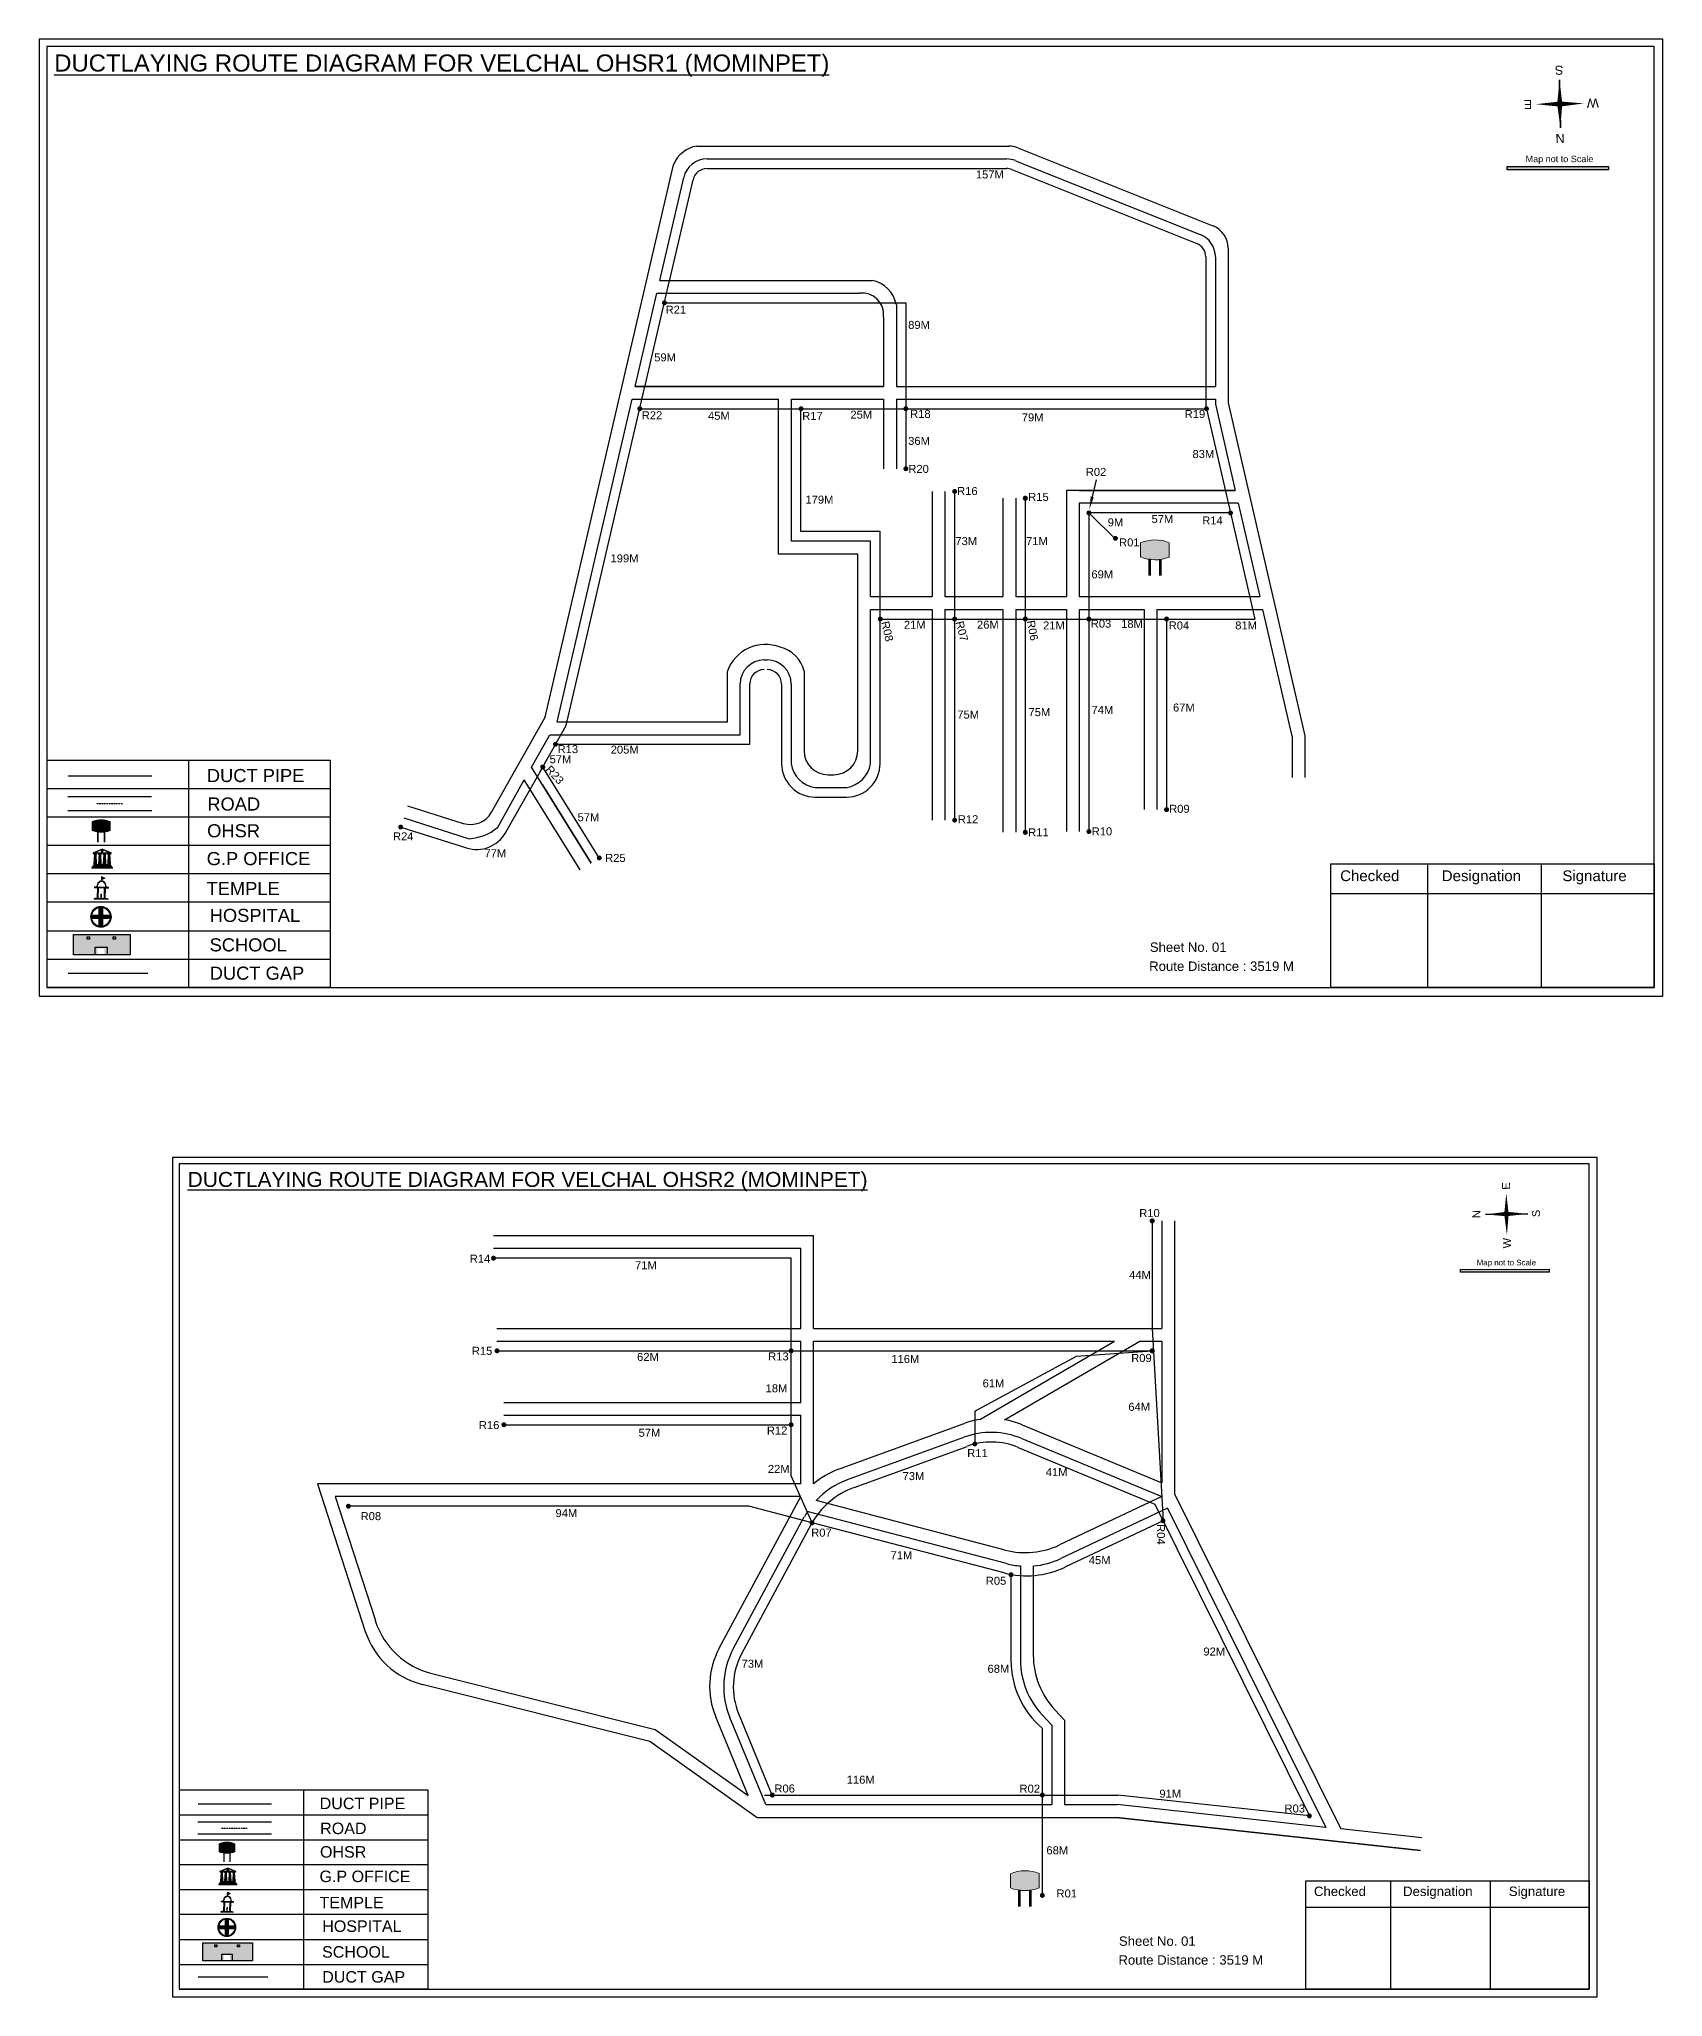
# Model space of a CAD drawing. Header units: inches. Extents: x 740 to 9019, y 644 to 1868.
# Drawn here: x 2931 to 3946, y 644 to 1868 of the extents above; entities that cross this region are included whole.
import ezdxf

# ---------------------------------------------------------------- set-up
doc = ezdxf.new("R2010")
doc.units = ezdxf.units.IN
doc.header["$MEASUREMENT"] = 0
doc.linetypes.add('DASHEDX2', pattern=[1.5, 1, -0.5])
for name, color, linetype in [('LANDMARK', 7, 'Continuous'), ('OHT', 7, 'Continuous'), ('pipe', 5, 'Continuous')]:
    doc.layers.add(name, color=color, linetype=linetype)
doc.styles.get("Standard").update_dxf_attribs({"font": 'arial.ttf'})

# ---------------------------------------------------------------- blocks, each defined once
blk = doc.blocks.new('OHT')
at = {"linetype": 'Continuous', "lineweight": 0, "true_color": 0x0ffffc}
blk.add_hatch(color=4, dxfattribs=at).paths.add_polyline_path([(0.012, 1), (0, 1, 0.101323), (-0.4, 0.916), (-0.4, 0.525, 0.194075), (0.399, 0.521), (0.399, 0.921, 0.097877)])
at = {"color": 4, "linetype": 'Continuous', "lineweight": 0, "true_color": 0x0ffffc, "flags": 128}
for points in [[(-0.4, 0.525), (-0.4, 0.916)], [(0.399, 0.521), (0.399, 0.921)]]:
    blk.add_lwpolyline(points, dxfattribs=at)
at = {"color": 4, "linetype": 'Continuous', "lineweight": 0, "true_color": 0x0ffffc, "const_width": 0.075, "flags": 128}
for points in [[(-0.15, 0), (-0.15, 0.475)], [(0.15, 0), (0.15, 0.473)]]:
    blk.add_lwpolyline(points, dxfattribs=at)
at = {"color": 4, "linetype": 'Continuous', "lineweight": 0, "true_color": 0x0ffffc}
for centre, radius, start, end in [((0.006, -0.019), 1.019, 67.3109, 113.4711), ((0.004, 1.513), 1.068, 247.7682, 291.7007)]:
    blk.add_arc(centre, radius, start, end, dxfattribs=at)
blk = doc.blocks.new('Government_Office')
at = {"linetype": 'Continuous', "lineweight": 0, "true_color": 0xff0000}
for points in [[(-0.5, 0.05), (0.5, 0.05), (0.5, 0), (-0.5, 0)], [(-0.45, 0.075), (-0.45, 0.12), (0.45, 0.12), (0.45, 0.075)], [(-0.4, 0.14), (-0.4, 0.18), (0.4, 0.18), (0.4, 0.14)]]:
    blk.add_hatch(color=1, dxfattribs=at).paths.add_polyline_path(points)
h = blk.add_hatch(color=1, dxfattribs=at)
h.paths.add_polyline_path([(0.44, 0.72), (0.45, 0.75), (0, 0.93), (-0.45, 0.75), (-0.44, 0.72)])
h.paths.add_polyline_path([(0.355, 0.75), (-0.355, 0.75), (0, 0.9)], flags=16)
h.paths.add_polyline_path([(0, 0.778, -1), (0, 0.872, -1)], flags=0)
h = blk.add_hatch(color=1, dxfattribs=at)
edge = h.paths.add_edge_path()
edge.add_line((-0.27, 0.195), (-0.295, 0.675))
edge.add_line((-0.295, 0.675), (-0.29, 0.675))
edge.add_arc((-0.278, 0.688), 0.0176, 225.30401, 441.56588)
edge.add_line((-0.275, 0.705), (-0.395, 0.705))
edge.add_arc((-0.392, 0.688), 0.0176, 98.43412, 314.69599)
edge.add_line((-0.38, 0.675), (-0.375, 0.675))
edge.add_line((-0.375, 0.675), (-0.4, 0.195))
edge.add_line((-0.4, 0.195), (-0.27, 0.195))
h = blk.add_hatch(color=1, dxfattribs=at)
edge = h.paths.add_edge_path()
edge.add_line((-0.047, 0.195), (-0.072, 0.675))
edge.add_line((-0.072, 0.675), (-0.067, 0.675))
edge.add_arc((-0.054, 0.688), 0.0176, 225.30401, 441.56588)
edge.add_line((-0.052, 0.705), (-0.172, 0.705))
edge.add_arc((-0.169, 0.688), 0.0176, 98.43412, 314.69599)
edge.add_line((-0.157, 0.675), (-0.152, 0.675))
edge.add_line((-0.152, 0.675), (-0.177, 0.195))
edge.add_line((-0.177, 0.195), (-0.047, 0.195))
h = blk.add_hatch(color=1, dxfattribs=at)
edge = h.paths.add_edge_path()
edge.add_arc((0, 0.825), 0.0467, 90, 270)
edge.add_arc((0, 0.825), 0.0467, 270, 450)
h = blk.add_hatch(color=1, dxfattribs=at)
edge = h.paths.add_edge_path()
edge.add_line((0.177, 0.195), (0.152, 0.675))
edge.add_line((0.152, 0.675), (0.157, 0.675))
edge.add_arc((0.169, 0.688), 0.0176, 225.30401, 441.56588)
edge.add_line((0.172, 0.705), (0.052, 0.705))
edge.add_arc((0.054, 0.688), 0.0176, 98.43412, 314.69599)
edge.add_line((0.067, 0.675), (0.072, 0.675))
edge.add_line((0.072, 0.675), (0.047, 0.195))
edge.add_line((0.047, 0.195), (0.177, 0.195))
h = blk.add_hatch(color=1, dxfattribs=at)
edge = h.paths.add_edge_path()
edge.add_line((0.4, 0.195), (0.375, 0.675))
edge.add_line((0.375, 0.675), (0.38, 0.675))
edge.add_arc((0.392, 0.688), 0.0176, 225.30401, 441.56588)
edge.add_line((0.395, 0.705), (0.275, 0.705))
edge.add_arc((0.278, 0.688), 0.0176, 98.43412, 314.69599)
edge.add_line((0.29, 0.675), (0.295, 0.675))
edge.add_line((0.295, 0.675), (0.27, 0.195))
edge.add_line((0.27, 0.195), (0.4, 0.195))
at = {"color": 1, "linetype": 'Continuous', "lineweight": 0, "true_color": 0xff0000, "flags": 128}
for points in [[(-0.5, 0.05), (0.5, 0.05), (0.5, 0), (-0.5, 0)], [(-0.45, 0.75), (-0.44, 0.72), (0.44, 0.72), (0.45, 0.75), (0, 0.93)], [(-0.45, 0.075), (-0.45, 0.12), (0.45, 0.12), (0.45, 0.075)], [(-0.4, 0.14), (-0.4, 0.18), (0.4, 0.18), (0.4, 0.14)], [(-0.355, 0.75), (0.355, 0.75), (0, 0.9)]]:
    blk.add_lwpolyline(points, close=True, dxfattribs=at)
for points in [[(-0.27, 0.195), (-0.295, 0.675), (-0.29, 0.675, 1.379694), (-0.275, 0.705), (-0.395, 0.705, 1.379694), (-0.38, 0.675), (-0.375, 0.675), (-0.4, 0.195)], [(-0.047, 0.195), (-0.072, 0.675), (-0.067, 0.675, 1.379694), (-0.052, 0.705), (-0.172, 0.705, 1.379694), (-0.157, 0.675), (-0.152, 0.675), (-0.177, 0.195)], [(0, 0.872, 1), (0, 0.778, 1)], [(0.177, 0.195), (0.152, 0.675), (0.157, 0.675, 1.379694), (0.172, 0.705), (0.052, 0.705, 1.379694), (0.067, 0.675), (0.072, 0.675), (0.047, 0.195)], [(0.4, 0.195), (0.375, 0.675), (0.38, 0.675, 1.379694), (0.395, 0.705), (0.275, 0.705, 1.379694), (0.29, 0.675), (0.295, 0.675), (0.27, 0.195)]]:
    blk.add_lwpolyline(points, format="xyb", close=True, dxfattribs=at)
blk = doc.blocks.new('Temple')
at = {"linetype": 'Continuous', "lineweight": 0, "true_color": 0xff0000}
h = blk.add_hatch(color=1, dxfattribs=at)
edge = h.paths.add_edge_path()
edge.add_line((0.012, 0.857), (0, 0.85))
edge.add_line((0, 0.85), (-0.003, 0.925))
edge.add_line((-0.003, 0.925), (-0.012, 0.925))
edge.add_line((-0.012, 0.925), (-0.012, 0.806))
edge.add_spline(control_points=[(-0.012, 0.806), (-0.004, 0.807), (0.004, 0.807), (0.012, 0.806)], knot_values=[6.223801, 6.223801, 6.223801, 6.223801, 6.343965, 6.343965, 6.343965, 6.343965], degree=3, periodic=0)
edge.add_line((0.012, 0.806), (0.012, 0.857))
at = {"linetype": 'Continuous', "lineweight": 0, "true_color": 0xe66000}
blk.add_hatch(color=32, dxfattribs=at).paths.add_polyline_path([(-0.006, 1), (0.147, 0.931), (0, 0.85)])
at = {"linetype": 'Continuous', "lineweight": 0, "true_color": 0xff0000}
h = blk.add_hatch(color=1, dxfattribs=at)
edge = h.paths.add_edge_path()
edge.add_line((0.175, 0.49), (0.225, 0.49))
edge.add_line((0.225, 0.49), (0.225, 0.497))
edge.add_line((0.225, 0.497), (0.307, 0.497))
edge.add_line((0.307, 0.497), (0.307, 0.533))
edge.add_line((0.307, 0.533), (0.257, 0.533))
edge.add_line((0.257, 0.533), (0.257, 0.54))
edge.add_line((0.257, 0.54), (0.2, 0.54))
edge.add_spline(control_points=[(0.2, 0.54), (0.2, 0.589), (0.19, 0.638), (0.142, 0.743), (0.092, 0.79), (0.027, 0.805), (0.02, 0.806), (0.012, 0.806)], knot_values=[4.712389, 4.712389, 4.712389, 4.712389, 5.278166, 5.278166, 6.117402, 6.117402, 6.223801, 6.223801, 6.223801, 6.223801], degree=3, periodic=0)
edge.add_line((0.012, 0.806), (0.012, 0.79))
edge.add_line((0.012, 0.79), (-0.012, 0.79))
edge.add_line((-0.012, 0.79), (-0.012, 0.806))
edge.add_spline(control_points=[(-0.012, 0.806), (-0.055, 0.802), (-0.096, 0.781), (-0.171, 0.699), (-0.197, 0.628), (-0.2, 0.55), (-0.2, 0.545), (-0.2, 0.54)], knot_values=[6.343965, 6.343965, 6.343965, 6.343965, 6.956638, 6.956638, 7.795874, 7.795874, 7.853982, 7.853982, 7.853982, 7.853982], degree=3, periodic=0)
edge.add_line((-0.2, 0.54), (-0.257, 0.54))
edge.add_line((-0.257, 0.54), (-0.257, 0.533))
edge.add_line((-0.257, 0.533), (-0.307, 0.533))
edge.add_line((-0.307, 0.533), (-0.307, 0.497))
edge.add_line((-0.307, 0.497), (-0.225, 0.497))
edge.add_line((-0.225, 0.497), (-0.225, 0.49))
edge.add_line((-0.225, 0.49), (-0.175, 0.49))
edge.add_line((-0.175, 0.49), (-0.175, 0.07))
edge.add_arc((-0.205, 0.07), 0.03, -90, 0, ccw=False)
edge.add_line((-0.205, 0.04), (-0.257, 0.04))
edge.add_line((-0.257, 0.04), (-0.257, 0.033))
edge.add_line((-0.257, 0.033), (-0.307, 0.033))
edge.add_line((-0.307, 0.033), (-0.307, 0))
edge.add_line((-0.307, 0), (0.307, 0))
edge.add_line((0.307, 0), (0.307, 0.033))
edge.add_line((0.307, 0.033), (0.257, 0.033))
edge.add_line((0.257, 0.033), (0.257, 0.04))
edge.add_line((0.257, 0.04), (0.205, 0.04))
edge.add_arc((0.205, 0.07), 0.03, 180, 270, ccw=False)
edge.add_line((0.175, 0.07), (0.175, 0.49))
h.paths.add_polyline_path([(0.125, 0.07, -0.414214), (0.095, 0.04), (0.05, 0.04), (0.05, 0.033), (-0.05, 0.033), (-0.05, 0.04), (-0.095, 0.04, -0.414214), (-0.125, 0.07), (-0.125, 0.497), (0.125, 0.497)], flags=16)
edge = h.paths.add_edge_path(flags=16)
edge.add_ellipse((0, 0.54), major_axis=(0, 0.242), ratio=0.722808, start_angle=270, end_angle=450, ccw=False)
edge.add_line((0.175, 0.54), (-0.175, 0.54))
h.paths.add_polyline_path([(0.012, 0.23), (0.012, 0.07), (-0.012, 0.07), (-0.012, 0.23)], flags=0)
h = blk.add_hatch(color=1, dxfattribs=at)
edge = h.paths.add_edge_path()
edge.add_line((0.012, 0.79), (0.012, 0.806))
edge.add_spline(control_points=[(0.012, 0.806), (0.004, 0.807), (-0.004, 0.807), (-0.012, 0.806)], knot_values=[6.223801, 6.223801, 6.223801, 6.223801, 6.343965, 6.343965, 6.343965, 6.343965], degree=3, periodic=0)
edge.add_line((-0.012, 0.806), (-0.012, 0.79))
edge.add_line((-0.012, 0.79), (0.012, 0.79))
at = {"color": 1, "linetype": 'Continuous', "lineweight": 0, "true_color": 0xff0000, "flags": 128}
for points in [[(0.012, 0.925), (-0.012, 0.925), (-0.012, 0.79), (0.012, 0.79)], [(0.012, 0.23), (-0.012, 0.23), (-0.012, 0.07), (0.012, 0.07)]]:
    blk.add_lwpolyline(points, close=True, dxfattribs=at)
at = {"color": 32, "linetype": 'Continuous', "lineweight": 0, "true_color": 0xe66000, "flags": 128}
blk.add_lwpolyline([(-0.006, 1), (0.147, 0.931), (0, 0.85), (-0.006, 1)], dxfattribs=at)
at = {"color": 1, "linetype": 'Continuous', "lineweight": 0, "true_color": 0xff0000, "flags": 128}
blk.add_lwpolyline([(0.2, 0.54), (0.257, 0.54), (0.257, 0.533), (0.307, 0.533), (0.307, 0.497), (0.225, 0.497), (0.225, 0.49), (0.175, 0.49), (0.175, 0.07, 0.414214), (0.205, 0.04), (0.257, 0.04), (0.257, 0.033), (0.307, 0.033), (0.307, 0), (-0.307, 0), (-0.307, 0.033), (-0.257, 0.033), (-0.257, 0.04), (-0.205, 0.04, 0.414214), (-0.175, 0.07), (-0.175, 0.49), (-0.225, 0.49), (-0.225, 0.497), (-0.307, 0.497), (-0.307, 0.533), (-0.257, 0.533), (-0.257, 0.54), (-0.2, 0.54)], format="xyb", dxfattribs=at)
blk.add_lwpolyline([(-0.175, 0.54), (0.175, 0.54)], dxfattribs=at)
blk.add_lwpolyline([(0.125, 0.497), (0.125, 0.07, -0.414214), (0.095, 0.04), (0.05, 0.04), (0.05, 0.033), (-0.05, 0.033), (-0.05, 0.04), (-0.095, 0.04, -0.414214), (-0.125, 0.07), (-0.125, 0.497)], format="xyb", close=True, dxfattribs=at)
at = {"color": 1, "linetype": 'Continuous', "lineweight": 0, "true_color": 0xff0000}
blk.add_ellipse((0, 0.54), major_axis=(0, 0.242), ratio=0.722808, start_param=4.712389, end_param=7.853982, dxfattribs=at)
blk.add_open_spline([(0.2, 0.54), (0.2, 0.589), (0.19, 0.638), (0.142, 0.743), (0.092, 0.79), (-0.023, 0.816), (-0.085, 0.794), (-0.171, 0.699), (-0.197, 0.628), (-0.2, 0.55), (-0.2, 0.545), (-0.2, 0.54)], degree=3, knots=[4.712389, 4.712389, 4.712389, 4.712389, 5.278166, 5.278166, 6.117402, 6.117402, 6.956638, 6.956638, 7.795874, 7.795874, 7.853982, 7.853982, 7.853982, 7.853982], dxfattribs=at)
blk = doc.blocks.new('*U5')
at = {"color": 0, "linetype": 'DASHEDX2', "transparency": 16777216}
blk.add_line((-8.2, 0), (8, 0), dxfattribs=at)
blk = doc.blocks.new('Hospital')
at = {"linetype": 'Continuous', "lineweight": 0, "true_color": 0x000000}
h = blk.add_hatch(color=18, dxfattribs=at)
h.paths.add_polyline_path([(-0.5, 0, 1), (0.5, 0, 1)])
h.paths.add_polyline_path([(0.446, 0, -1), (-0.446, 0, -1)], flags=16)
at = {"linetype": 'Continuous', "true_color": 0xff0000}
blk.add_hatch(color=1, dxfattribs=at).paths.add_polyline_path([(-0.394, 0.08), (-0.08, 0.08), (-0.08, 0.394), (0.08, 0.394), (0.08, 0.08), (0.394, 0.08), (0.394, -0.08), (0.08, -0.08), (0.08, -0.394), (-0.08, -0.394), (-0.08, -0.08), (-0.394, -0.08)])
at = {"color": 1, "linetype": 'Continuous', "true_color": 0xff0000, "flags": 128}
blk.add_lwpolyline([(-0.394, 0.08), (-0.08, 0.08), (-0.08, 0.394), (0.08, 0.394), (0.08, 0.08), (0.394, 0.08), (0.394, -0.08), (0.08, -0.08), (0.08, -0.394), (-0.08, -0.394), (-0.08, -0.08), (-0.394, -0.08)], close=True, dxfattribs=at)
at = {"color": 18, "linetype": 'Continuous', "lineweight": 0, "true_color": 0x000000}
for radius in [0.5, 0.446]:
    blk.add_circle((0, 0), radius, dxfattribs=at)
blk = doc.blocks.new('*U6')
at = {"color": 0, "linetype": 'DASHEDX2', "transparency": 16777216}
blk.add_line((-8.2, 0), (8, 0), dxfattribs=at)

msp = doc.modelspace()

# ---------------------------------------------------------------- hatches: boundary and pattern name
at = {"true_color": 0x0093dd}
h = msp.add_hatch(color=142, dxfattribs=at)
h.dxf.hatch_style = 1
h.paths.add_polyline_path([(3848.4, 1788.1), (3848.4, 1786), (3911.7, 1786.1), (3911.7, 1788.2)])
at = {"ltscale": 0.5}
h = msp.add_hatch(color=5, dxfattribs=at)
h.dxf.hatch_style = 1
h.paths.add_polyline_path([(3323.3, 1703, 1), (3320.2, 1703, 1)])
h = msp.add_hatch(color=5, dxfattribs=at)
h.dxf.hatch_style = 1
h.paths.add_polyline_path([(3307.9, 1636.8, 1), (3304.8, 1636.8, 1)])
h = msp.add_hatch(color=5, dxfattribs=at)
h.dxf.hatch_style = 1
h.paths.add_polyline_path([(3408.7, 1636.8, 1), (3405.6, 1636.8, 1)])
h = msp.add_hatch(color=5, dxfattribs=at)
h.dxf.hatch_style = 1
h.paths.add_polyline_path([(3474.2, 1636.8, 1), (3471.1, 1636.8, 1)])
h = msp.add_hatch(color=5, dxfattribs=at)
h.dxf.hatch_style = 1
h.paths.add_polyline_path([(3662.1, 1636.8, 1), (3659, 1636.8, 1)])
h = msp.add_hatch(color=5, dxfattribs=at)
h.dxf.hatch_style = 1
h.paths.add_polyline_path([(3474.2, 1599.3, 1), (3471.1, 1599.3, 1)])
h = msp.add_hatch(color=5, dxfattribs=at)
h.dxf.hatch_style = 1
h.paths.add_polyline_path([(3504.7, 1585.1, 1), (3501.6, 1585.1, 1)])
h = msp.add_hatch(color=5, dxfattribs=at)
h.dxf.hatch_style = 1
h.paths.add_polyline_path([(3548.9, 1580.9, 1), (3545.7, 1580.9, 1)])
h = msp.add_hatch(color=5, dxfattribs=at)
h.dxf.hatch_style = 1
h.paths.add_polyline_path([(3588.6, 1571.7, 1), (3585.5, 1571.7, 1)])
h = msp.add_hatch(color=5, dxfattribs=at)
h.dxf.hatch_style = 1
h.paths.add_polyline_path([(3677.1, 1571.7, 1), (3674, 1571.7, 1)])
h = msp.add_hatch(color=5, dxfattribs=at)
h.dxf.hatch_style = 1
h.paths.add_polyline_path([(3605.2, 1555.8, 1), (3602.1, 1555.8, 1)])
h = msp.add_hatch(color=5, dxfattribs=at)
h.dxf.hatch_style = 1
h.paths.add_polyline_path([(3458.2, 1505.4, 1), (3455.1, 1505.4, 1)])
h = msp.add_hatch(color=5, dxfattribs=at)
h.dxf.hatch_style = 1
h.paths.add_polyline_path([(3504.7, 1505.4, 1), (3501.6, 1505.4, 1)])
h = msp.add_hatch(color=5, dxfattribs=at)
h.dxf.hatch_style = 1
h.paths.add_polyline_path([(3548.9, 1505.4, 1), (3545.7, 1505.4, 1)])
h = msp.add_hatch(color=5, dxfattribs=at)
h.dxf.hatch_style = 1
h.paths.add_polyline_path([(3588.6, 1505.4, 1), (3585.5, 1505.4, 1)])
h = msp.add_hatch(color=5, dxfattribs=at)
h.dxf.hatch_style = 1
h.paths.add_polyline_path([(3637.2, 1505.4, 1), (3634, 1505.4, 1)])
h = msp.add_hatch(color=5, dxfattribs=at)
h.dxf.hatch_style = 1
h.paths.add_polyline_path([(3255.2, 1427.1, 1), (3252.1, 1427.1, 1)])
h = msp.add_hatch(color=5, dxfattribs=at)
h.dxf.hatch_style = 1
h.paths.add_polyline_path([(3247.3, 1412.9, 1), (3244.1, 1412.9, 1)])
h = msp.add_hatch(color=5, dxfattribs=at)
h.dxf.hatch_style = 1
h.paths.add_polyline_path([(3637.2, 1386.3, 1), (3634, 1386.3, 1)])
h = msp.add_hatch(color=5, dxfattribs=at)
h.dxf.hatch_style = 1
h.paths.add_polyline_path([(3158.5, 1375.4, 1), (3155.4, 1375.4, 1)])
h = msp.add_hatch(color=5, dxfattribs=at)
h.dxf.hatch_style = 1
h.paths.add_polyline_path([(3504.7, 1379.7, 1), (3501.6, 1379.7, 1)])
h = msp.add_hatch(color=5, dxfattribs=at)
h.dxf.hatch_style = 1
h.paths.add_polyline_path([(3548.9, 1372.1, 1), (3545.7, 1372.1, 1)])
h = msp.add_hatch(color=5, dxfattribs=at)
h.dxf.hatch_style = 1
h.paths.add_polyline_path([(3588.6, 1372.6, 1), (3585.5, 1372.6, 1)])
h = msp.add_hatch(color=5, dxfattribs=at)
h.dxf.hatch_style = 1
h.paths.add_polyline_path([(3282.6, 1356.1, 1), (3279.5, 1356.1, 1)])
at = {"true_color": 0xc8c92d}
h = msp.add_hatch(color=52, dxfattribs=at)
h.dxf.hatch_style = 1
h.paths.add_polyline_path([(2959.4, 1308.2), (2952.4, 1308.2), (2952.4, 1295.6), (2959.4, 1295.6)])
h.paths.add_polyline_path([(2987.8, 1308.2), (2980.7, 1308.2), (2980.7, 1295.6), (2987.8, 1295.6)])
at = {"true_color": 0x293189}
h = msp.add_hatch(color=177, dxfattribs=at)
h.dxf.hatch_style = 1
h.paths.add_polyline_path([(2980.7, 1308.2), (2959.4, 1308.2), (2959.4, 1295.6), (2967.4, 1295.6), (2967.4, 1299.7), (2971.8, 1299.7), (2971.8, 1295.6), (2980.7, 1295.6)])
h.paths.add_polyline_path([(2962.5, 1305.4), (2960.9, 1305.4), (2960.9, 1306.8), (2962.5, 1306.8)], flags=16)
h.paths.add_polyline_path([(2977.2, 1305.4), (2977.2, 1306.8), (2978.7, 1306.8), (2978.7, 1305.4)], flags=16)
at = {"ltscale": 0.5}
h = msp.add_hatch(color=5, dxfattribs=at)
h.dxf.hatch_style = 1
h.paths.add_polyline_path([(3628.2, 1129.3, 1), (3625, 1129.3, 1)])
h = msp.add_hatch(color=5, dxfattribs=at)
h.dxf.hatch_style = 1
h.paths.add_polyline_path([(3216.5, 1106, 1), (3213.4, 1106, 1)])
at = {"true_color": 0x0093dd}
h = msp.add_hatch(color=142, dxfattribs=at)
h.dxf.hatch_style = 1
h.paths.add_polyline_path([(3819.2, 1099), (3819.2, 1097.2), (3874.7, 1097.3), (3874.7, 1099.1)])
at = {"ltscale": 0.5}
h = msp.add_hatch(color=5, dxfattribs=at)
h.dxf.hatch_style = 1
h.paths.add_polyline_path([(3218.7, 1048.1, 1), (3215.6, 1048.1, 1)])
h = msp.add_hatch(color=5, dxfattribs=at)
h.dxf.hatch_style = 1
h.paths.add_polyline_path([(3402.5, 1048.1, 1), (3399.4, 1048.1, 1)])
h = msp.add_hatch(color=5, dxfattribs=at)
h.dxf.hatch_style = 1
h.paths.add_polyline_path([(3628.2, 1048.1, 1), (3625, 1048.1, 1)])
h = msp.add_hatch(color=5, dxfattribs=at)
h.dxf.hatch_style = 1
h.paths.add_polyline_path([(3223, 1001.9, 1), (3219.9, 1001.9, 1)])
h = msp.add_hatch(color=5, dxfattribs=at)
h.dxf.hatch_style = 1
h.paths.add_polyline_path([(3402.5, 1001.9, 1), (3399.4, 1001.9, 1)])
h = msp.add_hatch(color=5, dxfattribs=at)
h.dxf.hatch_style = 1
h.paths.add_polyline_path([(3517.3, 989.9, 1), (3514.2, 989.9, 1)])
h = msp.add_hatch(color=5, dxfattribs=at)
h.dxf.hatch_style = 1
h.paths.add_polyline_path([(3125.8, 951, 1), (3122.7, 951, 1)])
h = msp.add_hatch(color=5, dxfattribs=at)
h.dxf.hatch_style = 1
h.paths.add_polyline_path([(3415.6, 940.6, 1), (3412.5, 940.6, 1)])
h = msp.add_hatch(color=5, dxfattribs=at)
h.dxf.hatch_style = 1
h.paths.add_polyline_path([(3634.9, 941.9, 1), (3631.8, 941.9, 1)])
h = msp.add_hatch(color=5, dxfattribs=at)
h.dxf.hatch_style = 1
h.paths.add_polyline_path([(3539.9, 908.2, 1), (3536.8, 908.2, 1)])
h = msp.add_hatch(color=5, dxfattribs=at)
h.dxf.hatch_style = 1
h.paths.add_polyline_path([(3390.8, 770.5, 1), (3387.6, 770.5, 1)])
h = msp.add_hatch(color=5, dxfattribs=at)
h.dxf.hatch_style = 1
h.paths.add_polyline_path([(3559.5, 770.5, 1), (3556.4, 770.5, 1)])
h = msp.add_hatch(color=5, dxfattribs=at)
h.dxf.hatch_style = 1
h.paths.add_polyline_path([(3726.4, 757.5, 1), (3723.3, 757.5, 1)])
h = msp.add_hatch(color=5, dxfattribs=at)
h.dxf.hatch_style = 1
h.paths.add_polyline_path([(3559.5, 707.8, 1), (3556.4, 707.8, 1)])
at = {"true_color": 0xc8c92d}
h = msp.add_hatch(color=52, dxfattribs=at)
h.dxf.hatch_style = 1
h.paths.add_polyline_path([(3039.4, 678.1), (3033.2, 678.1), (3033.2, 667), (3039.4, 667)])
h.paths.add_polyline_path([(3064.2, 678.1), (3058.1, 678.1), (3058.1, 667), (3064.2, 667)])
at = {"true_color": 0x293189}
h = msp.add_hatch(color=177, dxfattribs=at)
h.dxf.hatch_style = 1
h.paths.add_polyline_path([(3058.1, 678.1), (3039.4, 678.1), (3039.4, 667), (3046.4, 667), (3046.4, 670.6), (3050.2, 670.6), (3050.2, 667), (3058.1, 667)])
h.paths.add_polyline_path([(3042, 675.6), (3040.7, 675.6), (3040.7, 676.9), (3042, 676.9)], flags=16)
h.paths.add_polyline_path([(3054.9, 675.6), (3054.9, 676.9), (3056.3, 676.9), (3056.3, 675.6)], flags=16)

# ---------------------------------------------------------------- linework, layer by layer
for p, q in [((3881.2, 1842.3), (3881.7, 1812.4)), ((3881.7, 1812.4), (3881.2, 1842.3)), ((3881.2, 1842.3), (3881.7, 1812.4)), ((3881.4, 1827.4), (3881.2, 1842.3)), ((3342.1, 1800.9), (3537.1, 1800.9)), ((3542.7, 1799.8), (3664.6, 1751.1)), ((3247.2, 1444), (3327.5, 1789.3)), ((3348.4, 1792.9), (3535.6, 1792.9)), ((3541.2, 1791.8), (3656.6, 1745.6)), ((3318.9, 1717), (3333.8, 1781.3)), ((3666.1, 1731.7), (3666.1, 1650.8)), ((3674.1, 1737.1), (3674.1, 1640.5)), ((3318.9, 1717), (3451.7, 1717)), ((3303.5, 1650.8), (3317, 1709)), ((3317, 1709), (3443.7, 1709)), ((3466.7, 1702), (3466.7, 1650.8)), ((3458.7, 1694), (3458.7, 1650.8)), ((3254.7, 1441.1), (3301.6, 1642.8)), ((3301.6, 1642.8), (3393.1, 1642.8)), ((3458.7, 1650.8), (3303.5, 1650.8)), ((3303.5, 1650.8), (3458.7, 1650.8)), ((3393.1, 1546), (3393.1, 1642.8)), ((3401.1, 1642.8), (3458.7, 1642.8)), ((3401.1, 1554), (3401.1, 1642.8)), ((3458.7, 1642.8), (3458.7, 1599.3)), ((3466.7, 1650.8), (3666.1, 1650.8)), ((3466.7, 1642.8), (3666.1, 1642.8)), ((3466.7, 1642.8), (3466.7, 1599.3)), ((3666.1, 1642.8), (3666.1, 1639.6)), ((3666.1, 1639.6), (3678.5, 1585.7)), ((3674.1, 1640.5), (3722.1, 1432.3)), ((3589.2, 1581.8), (3591.7, 1592.3)), ((3489.1, 1585.1), (3489.1, 1519.4)), ((3497.1, 1585.1), (3497.1, 1519.4)), ((3533.3, 1580.9), (3533.3, 1519.4)), ((3541.3, 1580.9), (3541.3, 1519.4)), ((3678.5, 1585.7), (3573, 1585.7)), ((3573, 1585.7), (3573, 1519.4)), ((3581, 1585.7), (3678.5, 1585.7)), ((3680.4, 1577.7), (3581, 1577.7)), ((3581, 1577.7), (3581, 1519.4)), ((3680.4, 1577.7), (3693.8, 1519.4)), ((3450.6, 1554), (3401.1, 1554)), ((3450.6, 1519.4), (3450.6, 1554)), ((3442.6, 1546), (3393.1, 1546)), ((3442.6, 1423.1), (3442.6, 1546)), ((3450.6, 1519.4), (3489.1, 1519.4)), ((3497.1, 1519.4), (3533.3, 1519.4)), ((3541.3, 1519.4), (3573, 1519.4)), ((3581, 1519.4), (3693.8, 1519.4)), ((3450.6, 1415.1), (3450.6, 1511.4)), ((3450.6, 1511.4), (3489.1, 1511.4)), ((3489.1, 1511.4), (3489.1, 1379.7)), ((3497.1, 1511.4), (3533.3, 1511.4)), ((3497.1, 1511.4), (3497.1, 1379.7)), ((3533.3, 1511.4), (3533.3, 1372.1)), ((3541.3, 1511.4), (3573, 1511.4)), ((3541.3, 1511.4), (3541.3, 1372.1)), ((3573, 1511.4), (3573, 1372.6)), ((3581, 1511.4), (3621.6, 1511.4)), ((3581, 1511.4), (3581, 1372.6)), ((3621.6, 1511.4), (3621.6, 1386.3)), ((3629.6, 1511.4), (3695.6, 1511.4)), ((3629.6, 1511.4), (3629.6, 1386.3)), ((3695.6, 1511.4), (3714.1, 1431.3)), ((3361.1, 1441.1), (3361.1, 1472.8)), ((3384.1, 1479.8), (3386, 1479.8)), ((3409, 1472.8), (3409, 1423.1)), ((3369.1, 1433.1), (3369.1, 1464.8)), ((3401, 1464.8), (3401, 1415.1)), ((3213.6, 1384.6), (3247.2, 1444)), ((3238.7, 1412.8), (3250.2, 1433.1)), ((3250.2, 1433.1), (3369.1, 1433.1)), ((3254.7, 1441.1), (3361.1, 1441.1)), ((3714.1, 1431.3), (3714.1, 1406.3)), ((3722.1, 1432.3), (3722.1, 1406.3)), ((2935.7, 1417), (2935.7, 1276.6)), ((3024.3, 1417), (3024.3, 1275.2)), ((3275.9, 1352.9), (3238.7, 1412.8)), ((3424, 1408.1), (3427.6, 1408.1)), ((3113, 1399.3), (2935.7, 1399.3)), ((3217.4, 1375), (3234.2, 1404.9)), ((3269.1, 1348.7), (3234.2, 1404.9)), ((3245.6, 1401.8), (3275.9, 1352.9)), ((3416, 1400.1), (3435.6, 1400.1)), ((2949, 1394.4), (3001.3, 1394.4)), ((2949, 1385.8), (3001.5, 1385.8)), ((3161.2, 1388.7), (3196, 1377.7)), ((3113, 1381.6), (2935.7, 1381.6)), ((3158.8, 1381.1), (3199.8, 1368.1)), ((3113, 1363.8), (2935.7, 1363.8)), ((3113, 1346.1), (2935.7, 1346.1)), ((3113, 1328.4), (2935.7, 1328.4)), ((2935.7, 1310.6), (3113, 1310.6)), ((2935.7, 1292.9), (3113, 1292.9)), ((2935.7, 1276.6), (2935.7, 1275.2)), ((2935.7, 1276.3), (2935.7, 1275.2)), ((3113, 1275.2), (2935.7, 1275.2)), ((3632.6, 1129.3), (3632.6, 1062.1)), ((3640.6, 1129.3), (3640.6, 958.8)), ((3861.3, 1133.7), (3835, 1133.3)), ((3835, 1133.3), (3861.3, 1133.7)), ((3861.3, 1133.7), (3835, 1133.3)), ((3848.1, 1133.5), (3861.3, 1133.7)), ((3415, 1120), (3215, 1120)), ((3415, 1062.1), (3415, 1120)), ((3407, 1112), (3215, 1112)), ((3407, 1062.1), (3407, 1112)), ((3217.1, 1062.1), (3407, 1062.1)), ((3217.1, 1054.1), (3407, 1054.1)), ((3407, 1015.9), (3407, 1054.1)), ((3415, 1062.1), (3632.6, 1062.1)), ((3415, 964.9), (3415, 1054.1)), ((3415, 1054.1), (3603, 1054.1)), ((3518.8, 1005.1), (3603, 1054.1)), ((3534.4, 1005), (3618.9, 1054.1)), ((3618.9, 1054.1), (3632.6, 1054.1)), ((3632.6, 1054.1), (3632.6, 965.6)), ((3221.5, 1015.9), (3407, 1015.9)), ((3221.5, 1007.9), (3407, 1007.9)), ((3407, 965), (3407, 1007.9)), ((3430.6, 974.1), (3509, 1002.6)), ((3436.2, 967.6), (3508.9, 994.1)), ((3545.1, 993.3), (3632.6, 957)), ((3545.3, 1001.8), (3632.6, 965.6)), ((3407, 965), (3105, 965)), ((3105, 965), (3134.8, 872.8)), ((3407, 957), (3116, 957)), ((3116, 957), (3141.1, 879.5)), ((3355.9, 862.2), (3407, 957)), ((3534.7, 923.6), (3416.5, 954.5)), ((3632.6, 957), (3568.7, 926.8)), ((3640.6, 958.8), (3744.5, 749.3)), ((3364.8, 861.8), (3409.2, 944.3)), ((3535.5, 915.1), (3411, 947.6)), ((3636.1, 949.8), (3569.5, 918.3)), ((3636.1, 949.8), (3735.1, 750.3)), ((3544.3, 913.7), (3544.3, 854.8)), ((3552.3, 913.7), (3552.3, 858)), ((3176.5, 846.4), (3316, 811.5)), ((3170.3, 839.7), (3312.6, 804.1)), ((3558, 820.4), (3563.9, 814.1)), ((3566, 823.6), (3571.9, 817.3)), ((3316, 811.5), (3374.1, 770.3)), ((3374.1, 770.3), (3353.8, 819.4)), ((3385.2, 764.5), (3362.6, 819)), ((3563.9, 814.1), (3563.9, 764.5)), ((3571.9, 817.3), (3571.9, 764.5)), ((3312.6, 804.1), (3379.8, 756.5)), ((3018.5, 773.5), (3018.5, 650.3)), ((3096.3, 773.5), (3096.3, 649.1)), ((3385.2, 764.5), (3563.9, 764.5)), ((3571.9, 764.5), (3604.8, 764.5)), ((3735.1, 750.3), (3604.8, 764.5)), ((3174.1, 758), (3018.5, 758)), ((3030.2, 753.7), (3076.1, 753.7)), ((3379.8, 756.5), (3604.4, 756.5)), ((3604.4, 756.5), (3794.2, 735.9)), ((3794.2, 735.9), (3604.4, 756.5)), ((3795.1, 743.8), (3744.5, 749.3)), ((3174.1, 742.4), (3018.5, 742.4)), ((3030.2, 746.2), (3076.3, 746.2)), ((3174.1, 726.9), (3018.5, 726.9)), ((3174.1, 711.3), (3018.5, 711.3)), ((3174.1, 695.8), (3018.5, 695.8)), ((3018.5, 680.2), (3174.1, 680.2)), ((3018.5, 664.7), (3174.1, 664.7)), ((3018.5, 650.3), (3018.5, 649.1)), ((3018.5, 650.1), (3018.5, 649.1)), ((3174.1, 649.1), (3018.5, 649.1))]:
    msp.add_line(p, q)
at = {"color": 1}
for p, q in [((3881.7, 1812.4), (3881.4, 1827.4)), ((3835, 1133.3), (3848.1, 1133.5))]:
    msp.add_line(p, q, dxfattribs=at)
at = {"color": 242, "true_color": 0xcd2027}
for p, q in [((3798.7, 1352.5), (3798.7, 1275.1)), ((3869.6, 1352.5), (3869.6, 1275.1)), ((3738.3, 1333.8), (3940.4, 1333.8)), ((3775.6, 716.9), (3775.6, 649.1)), ((3837.8, 716.9), (3837.8, 649.1)), ((3722.6, 700.5), (3899.8, 700.5))]:
    msp.add_line(p, q, dxfattribs=at)
at = {"color": 5}
msp.add_line((3579.2, 1044.7), (3626.6, 1048.1), dxfattribs=at)
for points in [[(2931, 1867.8), (2931, 1269.8), (3945.8, 1269.8), (3945.8, 1867.8)], [(2935.7, 1863.2), (2935.7, 1275.2), (3940.4, 1275.2), (3940.4, 1863.2)], [(2987.8, 1308.2), (2987.8, 1295.6), (2952.4, 1295.6), (2952.4, 1308.2)], [(2962.5, 1306.8), (2962.5, 1305.4), (2960.9, 1305.4), (2960.9, 1306.8)], [(2977.2, 1305.4), (2977.2, 1306.8), (2978.7, 1306.8), (2978.7, 1305.4)], [(3014.4, 1168.9), (3014.4, 644.4), (3904.6, 644.4), (3904.6, 1168.9)], [(3018.5, 1164.9), (3018.5, 649.1), (3899.8, 649.1), (3899.8, 1164.9)], [(3064.3, 678.1), (3064.3, 667), (3033.2, 667), (3033.2, 678.1)], [(3042, 676.9), (3042, 675.6), (3040.7, 675.6), (3040.7, 676.9)], [(3054.9, 675.6), (3054.9, 676.9), (3056.3, 676.9), (3056.3, 675.6)]]:
    msp.add_lwpolyline(points, close=True)
at = {"color": 142, "true_color": 0x0093dd}
for points in [[(3911.7, 1786.1), (3848.4, 1786), (3848.4, 1788.1), (3911.7, 1788.2), (3911.7, 1786.1)], [(3874.7, 1097.3), (3819.2, 1097.2), (3819.2, 1099), (3874.7, 1099.1), (3874.7, 1097.3)]]:
    msp.add_lwpolyline(points, dxfattribs=at)
for points in [[(3113, 1275.2), (3113, 1417), (2935.7, 1417)], [(2965.9, 1295.6), (2965.9, 1300.3), (2973.4, 1300.3), (2973.4, 1295.6)], [(3174.1, 649.1), (3174.1, 773.5), (3018.5, 773.5)], [(3045.1, 667), (3045.1, 671.1), (3051.6, 671.1), (3051.6, 667)]]:
    msp.add_lwpolyline(points)
at = {"color": 242, "true_color": 0xcd2027}
for points in [[(3940.4, 1275.1), (3738.3, 1275.1), (3738.3, 1352.5), (3940.4, 1352.5)], [(3899.8, 649.1), (3722.6, 649.1), (3722.6, 716.9), (3899.8, 716.9)]]:
    msp.add_lwpolyline(points, close=True, dxfattribs=at)
for centre, radius, start, end in [((3345.2, 1781.9), 19.3, 99.4893, 157.4185), ((3537.1, 1785.9), 15, 68.216, 90), ((3348.4, 1777.9), 15, 90, 166.9078), ((3535.6, 1777.9), 15, 68.216, 90), ((3659.1, 1737.1), 15, 0, 68.216), ((3651.1, 1731.7), 15, 0, 68.216), ((3447.7, 1698.1), 19.3, 11.6781, 78.3219), ((3445.3, 1695.7), 13.4, 352.9355, 97.0645), ((3384.9, 1464.2), 25.3, 68.8316, 160.203), ((3389.8, 1468.5), 19.7, 12.4452, 77.5548), ((3384.1, 1464.8), 15, 90, 180), ((3386, 1464.8), 15, 0, 90), ((3424, 1423.1), 15, 180, 270), ((3427.6, 1423.1), 15, 270, 0), ((3418.2, 1417.3), 17.3, 187.296, 262.704), ((3432.5, 1418.2), 18.4, 279.9063, 350.0937), ((3200.6, 1392), 15, 252.3855, 330.5524), ((3197.4, 1400), 32, 274.2603, 308.6777), ((3526.1, 955.7), 50, 98.4544, 110.0026), ((3526.1, 955.7), 50, 67.4683, 80.452), ((3526, 947.1), 50, 67.4683, 110.0026), ((3447.7, 927.1), 50, 110.0026, 130.8399), ((3453.3, 920.6), 50, 110.0026, 137.3549), ((3453.3, 920.6), 50, 147.3288, 151.6965), ((3547.4, 972), 50, 255.3732, 295.2948), ((3548.2, 963.5), 50, 274.7655, 295.2948), ((3548.2, 963.5), 50, 255.3732, 265.5883), ((3182.4, 888.2), 50, 197.9417, 255.9748), ((3188.6, 894.9), 50, 197.9417, 255.9748), ((3400, 838.5), 50, 151.6965, 202.4914), ((3408.8, 838.1), 50, 151.6965, 202.4914), ((3602.3, 858), 50, 180, 223.4004), ((3594.3, 854.8), 50, 180, 223.4004)]:
    msp.add_arc(centre, radius, start, end)
for points in [[(3882.9, 1827.4), (3879.7, 1827.3), (3881.2, 1842.3)], [(3882.9, 1827.4), (3879.7, 1827.3), (3881.2, 1842.3)], [(3881.4, 1828.8), (3881.4, 1825.6), (3866.4, 1827.1)], [(3881.4, 1828.8), (3881.4, 1825.6), (3866.4, 1827.1)], [(3881.4, 1828.8), (3881.4, 1825.6), (3896.4, 1827.6)], [(3881.4, 1828.8), (3881.4, 1825.6), (3896.4, 1827.6)], [(3590.1, 1581.6), (3588.2, 1582), (3587.3, 1573.8)], [(3849.4, 1133.5), (3846.6, 1133.5), (3847.9, 1146.6)], [(3849.4, 1133.5), (3846.6, 1133.5), (3847.9, 1146.6)], [(3849.4, 1133.5), (3846.6, 1133.5), (3848.3, 1120.3)], [(3849.4, 1133.5), (3846.6, 1133.5), (3848.3, 1120.3)], [(3848.1, 1132.2), (3848.1, 1135), (3861.3, 1133.7)], [(3848.1, 1132.2), (3848.1, 1135), (3861.3, 1133.7)]]:
    msp.add_solid(points)
at = {"color": 1}
for points in [[(3882.9, 1827.4), (3879.7, 1827.3), (3881.7, 1812.4)], [(3882.9, 1827.4), (3879.7, 1827.3), (3881.7, 1812.4)], [(3848.1, 1132.2), (3848.1, 1135), (3835, 1133.3)], [(3848.1, 1132.2), (3848.1, 1135), (3835, 1133.3)]]:
    msp.add_solid(points, dxfattribs=at)
at = {"layer": 'OHT', "color": 5}
for p, q in [((2949.2, 1407.4), (3001.5, 1407.4)), ((3030.4, 765.1), (3076.2, 765.1))]:
    msp.add_line(p, q, dxfattribs=at)
at = {"layer": 'OHT', "color": 1}
for p, q in [((2949.2, 1284), (2998.9, 1284)), ((3030.4, 656.9), (3073.9, 656.9))]:
    msp.add_line(p, q, dxfattribs=at)
at = {"layer": 'pipe'}
for p, q in [((3348.4, 1786.9), (3535.6, 1786.9)), ((3538.9, 1786.2), (3654.4, 1740.1)), ((3324.7, 1715.7), (3339.7, 1779.9)), ((3660.1, 1731.7), (3660.1, 1636.8)), ((3309.3, 1649.4), (3325, 1717)), ((3321.8, 1703), (3472.7, 1703)), ((3472.7, 1703), (3472.7, 1650.8)), ((3260.3, 1438.9), (3309.6, 1650.8)), ((3472.7, 1650.8), (3472.7, 1599.3)), ((3306.4, 1636.8), (3393.1, 1636.8)), ((3393.1, 1636.8), (3466.7, 1636.8)), ((3407.1, 1560), (3407.1, 1636.8)), ((3466.7, 1636.8), (3660.6, 1636.8)), ((3660.6, 1636.8), (3675.6, 1571.7)), ((3503.1, 1585.1), (3503.1, 1519.4)), ((3547.3, 1580.9), (3547.3, 1519.4)), ((3675.6, 1571.7), (3587, 1571.7)), ((3587, 1571.7), (3587, 1519.4)), ((3587, 1571.7), (3603.6, 1555.4)), ((3674.5, 1576.3), (3690.8, 1505.4)), ((3456.6, 1560), (3407.1, 1560)), ((3456.6, 1519.4), (3456.6, 1560)), ((3456.6, 1415.1), (3456.6, 1519.4)), ((3503.1, 1519.4), (3503.1, 1379.7)), ((3547.3, 1519.4), (3547.3, 1372.1)), ((3587, 1519.4), (3587, 1372.6)), ((3456.6, 1505.4), (3497.1, 1505.4)), ((3497.1, 1505.4), (3541.3, 1505.4)), ((3541.3, 1505.4), (3573, 1505.4)), ((3573, 1505.4), (3629.6, 1505.4)), ((3629.6, 1505.4), (3690.8, 1505.4)), ((3635.6, 1505.4), (3635.6, 1386.3)), ((3375.1, 1427.1), (3375.1, 1464.8)), ((3395, 1464.8), (3395, 1415.1)), ((3244, 1409.8), (3260.3, 1438.9)), ((3253.7, 1427.1), (3375.1, 1427.1)), ((3222.6, 1372.1), (3245.7, 1412.9)), ((3281, 1356.1), (3245.7, 1412.9)), ((3416, 1394.1), (3435.6, 1394.1)), ((3157, 1375.4), (3198, 1362.4)), ((3626.6, 1129.3), (3626.6, 1062.1)), ((3401, 1106), (3215, 1106)), ((3401, 1054.1), (3401, 1106)), ((3401, 1015.9), (3401, 1054.1)), ((3626.6, 1062.1), (3633.4, 941.9)), ((3217.1, 1048.1), (3407, 1048.1)), ((3407, 1048.1), (3626.6, 1048.1)), ((3515.8, 1010.3), (3579.2, 1044.7)), ((3401, 982.7), (3401, 1015.9)), ((3515.8, 1010.3), (3515.8, 989.9)), ((3221.5, 1001.9), (3401, 1001.9)), ((3401, 969.9), (3401, 982.7)), ((3440.4, 962.7), (3510.9, 988.4)), ((3542.8, 987.7), (3628.2, 952.3)), ((3414.1, 940.6), (3401, 969.9)), ((3374.5, 951), (3124.2, 951)), ((3414.1, 940.6), (3374.5, 951)), ((3628.2, 952.3), (3724.9, 757.5)), ((3370.1, 859), (3413.4, 939.5)), ((3534, 909.3), (3414.1, 940.6)), ((3633.4, 941.9), (3572.1, 912.9)), ((3538.3, 908.4), (3538.3, 854.8)), ((3389.2, 770.5), (3368.2, 821.3)), ((3557.9, 812.2), (3557.9, 707.8)), ((3384.3, 770.5), (3563.9, 770.5)), ((3563.9, 770.5), (3605.1, 770.5)), ((3724.9, 757.5), (3605.1, 770.5))]:
    msp.add_line(p, q, dxfattribs=at)
for centre, radius, start, end in [((3348.4, 1777.9), 9, 90, 166.9078), ((3535.6, 1777.9), 9, 68.216, 90), ((3651.1, 1731.7), 9, 0, 68.216), ((3384.1, 1464.8), 9, 90, 180), ((3386, 1464.8), 9, 0, 90), ((3416, 1415.1), 21, 180, 270), ((3435.6, 1415.1), 21, 270, 0), ((3204.3, 1382.4), 21, 252.3855, 330.5524), ((3526, 947.1), 44, 67.4683, 110.0026), ((3457.5, 915.8), 50, 110.0026, 151.6965), ((3548.2, 963.5), 56, 255.3732, 295.2948), ((3408.8, 838.1), 44, 151.6965, 202.4914), ((3594.3, 854.8), 56, 180, 229.4768)]:
    msp.add_arc(centre, radius, start, end, dxfattribs=at)

# ---------------------------------------------------------------- block references
at = {"linetype": 'DASHEDX2'}
for name, p in [('*U5', (2975.2, 1390.1)), ('*U6', (3053.2, 749.9))]:
    msp.add_blockref(name, p, dxfattribs=at)
at = {"layer": 'LANDMARK'}
for name, p, xscale, yscale, zscale in [('Government_Office', (2970.4, 1349.7), 12.90610841501734, 12.90610841501734, 12.90610841501734), ('Hospital', (2969.6, 1319.3), 13.01620096447313, 13.01620096447313, 13.01620096447313), ('Government_Office', (3048.9, 714.5), 11.32114773247135, 11.32114773247135, 11.32114773247135), ('Hospital', (3048.3, 687.8), 11.41772014427468, 11.41772014427468, 11.41772014427468)]:
    msp.add_blockref(name, p, dxfattribs=dict(at, xscale=xscale, yscale=yscale, zscale=zscale))
at = {"layer": 'LANDMARK', "rotation": 358.3713438591284}
for p, xscale, yscale, zscale in [((2969.7, 1330.2), 14.39195890731427, 14.39195890731427, 14.39195890731427), ((3048.4, 697.3), 12.62452535729322, 12.62452535729322, 12.62452535729322)]:
    msp.add_blockref('Temple', p, dxfattribs=dict(at, xscale=xscale, yscale=yscale, zscale=zscale))
at = {"layer": 'OHT'}
for p, xscale, yscale, zscale in [((3628.3, 1532.4), 22.41341502807723, 22.41341502807723, 22.41341502807723), ((2969.7, 1365.8), 14.19516285111558, 14.19516285111558, 14.19516285111558), ((3048.4, 728.6), 12.45189723782068, 12.45189723782068, 12.45189723782068), ((3547, 700.8), 22.41341502807723, 22.41341502807723, 22.41341502807723)]:
    msp.add_blockref('OHT', p, dxfattribs=dict(at, xscale=xscale, yscale=yscale, zscale=zscale))

# ---------------------------------------------------------------- texts
at = {"color": 242, "true_color": 0xcd2027}
for s, height, p in [('%%UDUCTLAYING ROUTE DIAGRAM FOR VELCHAL OHSR1 (MOMINPET)', 10.688, (2940.4, 1847.5)), ('%%UDUCTLAYING ROUTE DIAGRAM FOR VELCHAL OHSR2 (MOMINPET)', 9.375, (3023.8, 1150.5))]:
    msp.add_text(s, height=height, dxfattribs=at).set_placement(p)
for s, height, rotation, p in [('S', 5.65, 181.0063, (3883.5, 1851.2)), ('E', 5.65, 181.0063, (3864, 1829.8)), ('W', 5.65, 181.0063, (3905.7, 1830.6)), ('N', 5.65, 181.0063, (3884.3, 1808.6)), ('R08', 5, 282.8899, (3457.2, 1503.4)), ('R07', 5, 284.3067, (3503.7, 1503.4)), ('R06', 5, 280.4896, (3548.2, 1504.1)), ('R23', 5, 312.2702, (3247.1, 1411.1)), ('E', 4.95, 91.0063, (3850.3, 1148.8)), ('N', 4.95, 91.0063, (3831.7, 1131)), ('S', 4.95, 91.0063, (3869, 1131.7)), ('W', 4.95, 91.0063, (3850.9, 1112.2)), ('R04', 5, 270, (3629.6, 939.8))]:
    msp.add_text(s, height=height, rotation=rotation).set_placement(p)
for s, height, p in [('Map not to Scale', 4.038, (3860, 1790.9)), ('157M', 5, (3516.4, 1780.7)), ('R21', 5, (3322.5, 1696.2)), ('89M', 5, (3474.1, 1686.7)), ('59M', 5, (3315.4, 1666.4)), ('R22', 5, (3307.6, 1630.2)), ('45M', 5, (3349, 1629.9)), ('R17', 5, (3407.9, 1629.8)), ('25M', 5, (3438, 1630.6)), ('R18', 5, (3475.3, 1631.1)), ('79M', 5, (3545.1, 1628.9)), ('R19', 5, (3646.9, 1631)), ('36M', 5, (3474.1, 1614.2)), ('83M', 5, (3651.8, 1606)), ('R20', 5, (3474.2, 1596.7)), ('R02', 5, (3585.1, 1594.8)), ('179M', 5, (3409.9, 1577.5)), ('R16', 5, (3504.7, 1582.9)), ('R15', 5, (3549.1, 1579.2)), ('9M', 5, (3598.8, 1563.3)), ('57M', 5, (3626.2, 1565.4)), ('R14', 5, (3657.9, 1564.5)), ('73M', 5, (3503.6, 1551.6)), ('71M', 5, (3547.8, 1551.6)), ('R01', 5, (3605.9, 1550.8)), ('199M', 5, (3288.1, 1540.8)), ('69M', 5, (3588.6, 1530.8)), ('R03', 5, (3588.2, 1500)), ('18M', 5, (3607.2, 1499.8)), ('21M', 5, (3471.4, 1499.3)), ('26M', 5, (3517.1, 1499.4)), ('21M', 5, (3558.4, 1498.9)), ('R04', 5, (3636.9, 1498.9)), ('81M', 5, (3678.5, 1498.9)), ('75M', 5, (3504.8, 1443.2)), ('75M', 5, (3549.3, 1444.7)), ('74M', 5, (3588.7, 1446.1)), ('67M', 5, (3639.6, 1447.6)), ('57M', 5, (3250, 1415.3)), ('R13', 5, (3255, 1421.6)), ('205M', 5, (3288.2, 1421.3)), ('DUCT PIPE', 8.18, (3035.8, 1403.5)), ('ROAD ', 8.18, (3036.1, 1385.7)), ('57M', 5, (3267.5, 1379)), ('R12', 5, (3505.1, 1377.8)), ('R09', 5, (3637.2, 1384.3)), ('OHSR', 8.18, (3036, 1369)), ('R24', 5, (3152.1, 1367.1)), ('R11', 5, (3549.1, 1369.6)), ('R10', 5, (3588.8, 1370.2)), ('G.P OFFICE', 8.18, (3035.7, 1351.6)), ('77M', 5, (3209.3, 1356.5)), ('R25', 5, (3284.7, 1353.6)), ('Checked', 6.71, (3744.1, 1341.6)), ('Designation', 6.71, (3807.6, 1341.6)), ('Signature', 6.71, (3883, 1341.6)), ('TEMPLE', 8.18, (3035.6, 1332.9)), ('HOSPITAL', 8.18, (3037.6, 1316.1)), ('SCHOOL', 8.18, (3037.5, 1297.7)), ('Sheet No. 01', 5.886, (3625.1, 1297.4)), ('DUCT GAP', 8.18, (3037.6, 1280)), ('Route Distance : 3519 M', 5.886, (3624.7, 1285.5)), ('R10', 5, (3618.5, 1131.7)), ('R14', 5, (3200.1, 1103.2)), ('71M', 5, (3303.4, 1099.1)), ('Map not to Scale', 3.542, (3829.4, 1101.5)), ('44M', 5, (3612.2, 1093)), ('R15', 5, (3201.4, 1045.6)), ('62M', 5, (3304.7, 1041.8)), ('R13', 5, (3386.6, 1042.1)), ('116M', 5, (3463.6, 1040.5)), ('R09', 5, (3613.5, 1041.1)), ('61M', 5, (3520.6, 1025.3)), ('18M', 5, (3385, 1022.2)), ('64M', 5, (3611.7, 1010.6)), ('R16', 5, (3205.8, 999.2)), ('57M', 5, (3305.6, 994.4)), ('R12', 5, (3385.8, 995.8)), ('R11', 5, (3511, 981.7)), ('22M', 5, (3386.4, 971.8)), ('73M', 5, (3470.6, 967.3)), ('41M', 5, (3560.1, 969.8)), ('R08', 5, (3131.9, 942.3)), ('94M', 5, (3253.7, 944.2)), ('R07', 5, (3413.5, 932)), ('71M', 5, (3463.1, 917.9)), ('45M', 5, (3587, 914.8)), ('R05', 5, (3522.6, 901.9)), ('92M', 5, (3658.6, 857.7)), ('73M', 5, (3370, 850.1)), ('68M', 5, (3523.7, 846.9)), ('R06', 5, (3390.5, 772.1)), ('116M', 5, (3435.7, 777.6)), ('R02', 5, (3543.7, 772)), ('91M', 5, (3631.1, 768.9)), ('DUCT PIPE', 7.18, (3106.3, 761.7)), ('R03', 5, (3709.3, 759.6)), ('ROAD ', 7.18, (3106.6, 746.1)), ('OHSR', 7.18, (3106.5, 731.4)), ('68M', 5, (3560.5, 733.5)), ('G.P OFFICE', 7.18, (3106.2, 716.1)), ('R01', 5, (3566.8, 706.5)), ('Checked', 5.89, (3727.7, 707.4)), ('Designation', 5.886, (3783.4, 707.4)), ('Signature', 5.89, (3849.5, 707.4)), ('TEMPLE', 7.18, (3106.2, 699.7)), ('HOSPITAL', 7.18, (3107.9, 685)), ('SCHOOL', 7.18, (3107.8, 668.9)), ('Sheet No. 01', 5.886, (3605.8, 676.3)), ('Route Distance : 3519 M', 5.886, (3605.5, 664.5)), ('DUCT GAP', 7.18, (3107.9, 653.3))]:
    msp.add_text(s, height=height).set_placement(p)

doc.saveas('drawing.dxf')
